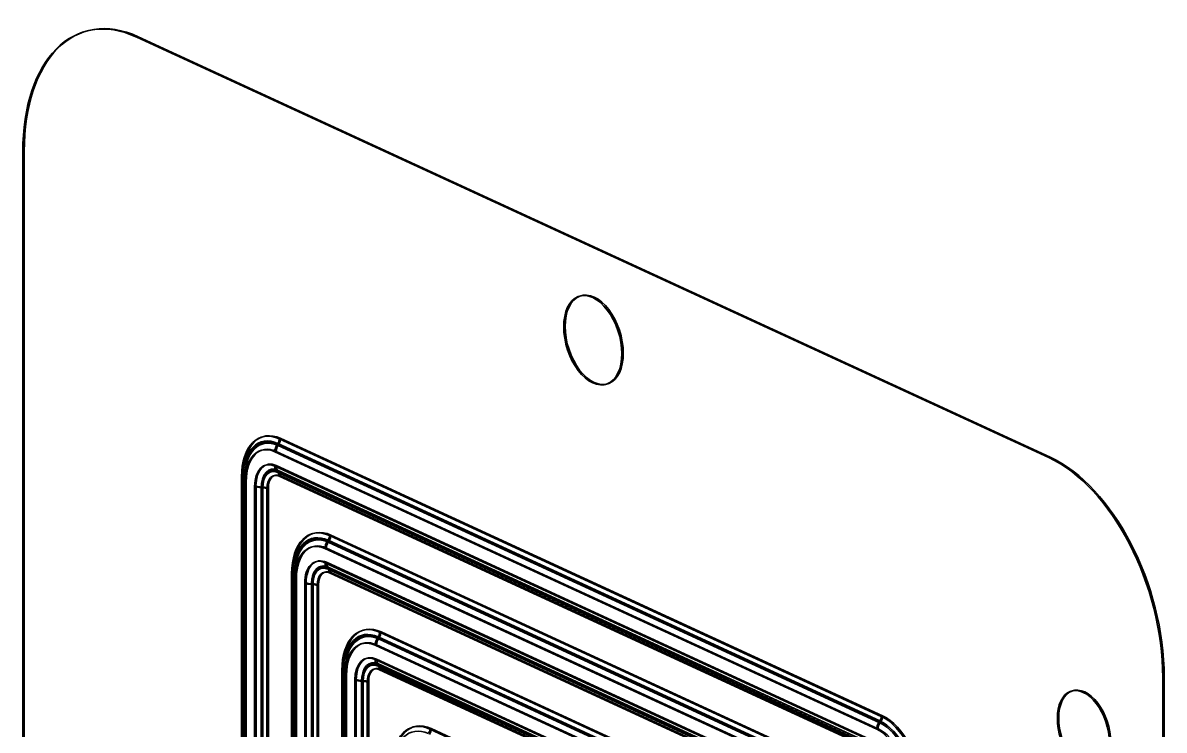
# Model space of a CAD drawing. Header units: millimetres. Extents: x -32 to 32, y -59 to 59.
# Drawn here: x -31.6 to 31.6, y 19.6 to 58.8 of the extents above; entities that cross this region are included whole.
import ezdxf

# ---------------------------------------------------------------- set-up
doc = ezdxf.new("R2010")
doc.units = ezdxf.units.MM
doc.layers.add('1', color=7, linetype='Continuous', true_color=0xffffff)

msp = doc.modelspace()

# ---------------------------------------------------------------- linework, layer by layer
at = {"layer": '1', "color": 254, "linetype": 'Continuous', "lineweight": 35}
for p, q in [((-28.171, 58.285), (-28.248, 58.261)), ((-25.326, 57.966), (-25.249, 57.99)), ((-25.326, 57.966), (25.171, 34.672)), ((-25.249, 57.99), (25.249, 34.696)), ((-31.639, 51.609), (-31.561, 51.633)), ((-31.639, -22.539), (-31.639, 51.609)), ((-31.561, -22.515), (-31.561, 51.633)), ((-0.745, 43.637), (-0.823, 43.614)), ((-0.078, 43.538), (0, 43.562)), ((-0.078, 38.812), (0, 38.835)), ((0.668, 38.736), (0.745, 38.76)), ((-17.516, 35.459), (-17.559, 35.394)), ((-17.559, 35.394), (15.769, 20.02)), ((-17.516, 35.459), (15.813, 20.085)), ((-17.461, 35.411), (-17.504, 35.345)), ((-17.461, 35.411), (15.868, 20.037)), ((-17.436, 35.713), (15.892, 20.339)), ((-17.359, 35.737), (15.97, 20.363)), ((-17.684, 34.995), (15.644, 19.621)), ((-17.607, 35.019), (15.722, 19.645)), ((-17.504, 35.345), (15.824, 19.971)), ((-19.376, 34.269), (-19.386, 34.225)), ((-19.278, 34.247), (-19.288, 34.203)), ((-17.684, 34.207), (15.644, 18.833)), ((-17.607, 34.231), (15.722, 18.857)), ((25.171, 34.672), (25.249, 34.696)), ((-19.53, 6.725), (-19.53, 33.604)), ((-19.454, 33.508), (-19.462, 33.478)), ((-19.454, 6.629), (-19.454, 33.508)), ((-19.453, 6.749), (-19.453, 33.628)), ((-19.452, 6.642), (-19.452, 33.521)), ((-19.354, 33.504), (-19.362, 33.474)), ((-19.354, 6.625), (-19.354, 33.504)), ((-19.352, 6.642), (-19.352, 33.521)), ((-17.559, 33.885), (15.769, 18.511)), ((-17.559, 33.885), (-17.516, 33.846)), ((-17.516, 33.846), (15.813, 18.472)), ((-17.504, 33.967), (15.824, 18.593)), ((-17.504, 33.967), (-17.461, 33.928)), ((-17.461, 33.928), (15.868, 18.554)), ((15.892, 18.267), (-17.436, 33.641)), ((15.97, 18.291), (-17.359, 33.665)), ((-19.465, 33.457), (-19.465, 6.578)), ((-19.462, 6.599), (-19.462, 33.478)), ((-19.365, 33.457), (-19.365, 6.578)), ((-19.362, 6.595), (-19.362, 33.474)), ((-19.341, 6.448), (-19.341, 33.327)), ((-19.264, 6.471), (-19.264, 33.35)), ((-18.805, 6.2), (-18.805, 33.079)), ((-18.727, 6.224), (-18.727, 33.103)), ((-18.434, 6.125), (-18.434, 33.004)), ((-18.434, 33.004), (-18.355, 33.001)), ((-18.424, 33.041), (-18.345, 33.038)), ((-18.424, 6.163), (-18.424, 33.041)), ((-18.355, 6.122), (-18.355, 33.001)), ((-18.345, 6.159), (-18.345, 33.038)), ((-18.119, 32.953), (-18.119, 6.074)), ((-18.042, 32.977), (-18.042, 6.098)), ((-14.659, 30.354), (13.115, 17.542)), ((-14.581, 30.377), (13.192, 17.566)), ((-14.782, 30.034), (-14.738, 30.1)), ((12.992, 17.223), (-14.782, 30.034)), ((13.035, 17.288), (-14.738, 30.1)), ((-14.727, 29.986), (-14.683, 30.051)), ((13.047, 17.174), (-14.727, 29.986)), ((13.09, 17.24), (-14.683, 30.051)), ((12.867, 16.824), (-14.907, 29.636)), ((12.944, 16.848), (-14.829, 29.66)), ((-16.599, 28.909), (-16.608, 28.865)), ((-16.501, 28.888), (-16.511, 28.844)), ((12.867, 16.036), (-14.907, 28.848)), ((12.944, 16.06), (-14.829, 28.872)), ((12.992, 15.714), (-14.782, 28.526)), ((-14.738, 28.487), (-14.782, 28.526)), ((13.035, 15.675), (-14.738, 28.487)), ((-14.683, 28.569), (-14.727, 28.608)), ((13.047, 15.796), (-14.727, 28.608)), ((13.09, 15.757), (-14.683, 28.569)), ((-16.753, 1.366), (-16.753, 28.245)), ((-16.687, 28.098), (-16.687, 1.219)), ((-16.684, 28.119), (-16.676, 28.148)), ((-16.684, 28.119), (-16.684, 1.24)), ((-16.676, 28.148), (-16.676, 1.27)), ((-16.675, 1.39), (-16.675, 28.268)), ((-16.674, 1.283), (-16.674, 28.162)), ((-16.587, 28.098), (-16.587, 1.219)), ((-16.585, 28.115), (-16.577, 28.145)), ((-16.585, 28.115), (-16.585, 1.236)), ((-16.577, 28.145), (-16.577, 1.266)), ((-16.574, 1.283), (-16.574, 28.162)), ((-16.564, 27.967), (-16.564, 1.088)), ((-16.486, 27.991), (-16.486, 1.112)), ((13.115, 15.47), (-14.659, 28.282)), ((13.192, 15.494), (-14.581, 28.305)), ((-16.027, 27.72), (-16.027, 0.841)), ((-15.95, 27.743), (-15.95, 0.865)), ((-15.657, 27.645), (-15.657, 0.766)), ((-15.578, 27.642), (-15.657, 27.645)), ((-15.647, 27.682), (-15.647, 0.803)), ((-15.567, 27.679), (-15.647, 27.682)), ((-15.578, 27.642), (-15.578, 0.763)), ((-15.567, 27.679), (-15.567, 0.8)), ((-15.342, 27.594), (-15.342, 0.715)), ((-15.264, 27.617), (-15.264, 0.739)), ((-11.961, 24.741), (-12.005, 24.675)), ((-12.005, 24.675), (10.214, 14.426)), ((-11.961, 24.741), (10.258, 14.491)), ((-11.906, 24.692), (-11.95, 24.626)), ((-11.906, 24.692), (10.313, 14.443)), ((-11.881, 24.994), (10.338, 14.745)), ((-11.804, 25.018), (10.415, 14.769)), ((-12.13, 24.276), (10.089, 14.027)), ((-12.052, 24.3), (10.167, 14.051)), ((-11.95, 24.626), (10.269, 14.377)), ((-13.821, 23.55), (-13.831, 23.506)), ((-13.724, 23.529), (-13.733, 23.485)), ((-12.13, 23.489), (10.089, 13.239)), ((-12.052, 23.512), (10.167, 13.263)), ((-13.976, -3.993), (-13.976, 22.885)), ((-13.899, 22.789), (-13.907, 22.759)), ((-13.907, -4.12), (-13.907, 22.759)), ((-13.899, -4.09), (-13.899, 22.789)), ((-13.898, -3.97), (-13.898, 22.909)), ((-13.897, -4.076), (-13.897, 22.802)), ((-13.799, 22.785), (-13.808, 22.755)), ((-13.808, -4.123), (-13.808, 22.755)), ((-13.799, -4.094), (-13.799, 22.785)), ((-13.797, -4.076), (-13.797, 22.802)), ((-12.005, 23.166), (-11.961, 23.127)), ((-12.005, 23.166), (10.214, 12.917)), ((-11.961, 23.127), (10.258, 12.878)), ((-11.95, 23.249), (10.269, 12.999)), ((-11.95, 23.249), (-11.906, 23.21)), ((-11.906, 23.21), (10.313, 12.96)), ((10.338, 12.673), (-11.881, 22.922)), ((10.415, 12.697), (-11.804, 22.946)), ((-13.91, 22.738), (-13.91, -4.141)), ((-13.81, 22.738), (-13.81, -4.141)), ((-13.787, -4.271), (-13.787, 22.608)), ((-13.709, -4.247), (-13.709, 22.632)), ((-13.25, -4.518), (-13.25, 22.36)), ((-13.172, -4.495), (-13.172, 22.384)), ((-12.88, -4.594), (-12.88, 22.285)), ((-12.88, 22.285), (-12.8, 22.282)), ((-12.869, 22.323), (-12.79, 22.32)), ((-12.869, -4.556), (-12.869, 22.323)), ((-12.8, -4.597), (-12.8, 22.282)), ((-12.79, -4.559), (-12.79, 22.32)), ((-12.564, 22.234), (-12.564, -4.644)), ((-12.487, 22.258), (-12.487, -4.621)), ((31.483, 22.492), (31.561, 22.515)), ((31.483, 22.492), (31.483, -51.657)), ((31.561, 22.515), (31.561, -51.633)), ((26.496, 21.759), (26.418, 21.735)), ((27.083, 21.668), (27.161, 21.692)), ((-9.104, 19.635), (7.56, 11.948)), ((-9.026, 19.659), (7.638, 11.972)), ((15.813, 20.085), (15.769, 20.02)), ((15.868, 20.037), (15.824, 19.971))]:
    msp.add_line(p, q, dxfattribs=at)
for centre, major_axis, ratio, start_param, end_param in [((-25.326, 48.698), (-2.922, 9.564), 0.585049, 5.80191, 7.372706), ((-25.249, 48.721), (-2.922, 9.564), 0.585049, 5.80191, 7.372706), ((-0.078, 41.175), (-0.745, 2.439), 0.585049, 5.80191, 8.943503), ((0, 41.199), (-0.745, 2.439), 0.585049, 5.80191, 8.943503), ((-0.078, 41.175), (-0.745, 2.439), 0.585049, 2.660317, 5.80191), ((0, 41.199), (-0.745, 2.439), 0.585049, 2.660317, 5.80191), ((-17.436, 32.638), (-0.969, 3.173), 0.585049, 5.80191, 7.372706), ((-17.359, 32.662), (-0.969, 3.173), 0.585049, 5.80191, 7.372706), ((-17.559, 32.6), (-0.881, 2.882), 0.585049, 5.80191, 7.372706), ((-17.516, 32.614), (-0.897, 2.936), 0.585049, 5.80191, 7.372706), ((-17.504, 32.617), (-0.86, 2.815), 0.585049, 5.80191, 7.372706), ((-17.461, 32.63), (-0.876, 2.869), 0.585049, 5.80191, 7.372706), ((-17.258, 35.126), (0.23, 0.499), 0.718873, 1.355909, 2.141307), ((-17.708, 35.63), (-0.147, -0.318), 0.718873, 1.355909, 2.141307), ((-17.708, 35.63), (-0.188, -0.409), 0.718873, 1.355909, 2.141307), ((-17.684, 32.562), (-0.767, 2.51), 0.585049, 5.80191, 7.372706), ((-17.607, 32.586), (-0.767, 2.51), 0.585049, 5.80191, 7.372706), ((-17.258, 35.126), (0.188, 0.409), 0.718873, 1.355909, 2.141307), ((-17.684, 32.562), (-0.519, 1.698), 0.585049, 5.80191, 7.372706), ((-17.607, 32.586), (-0.519, 1.698), 0.585049, 5.80191, 7.372706), ((-17.504, 32.617), (-0.426, 1.393), 0.585049, 5.80191, 7.372706), ((-17.461, 32.63), (-0.409, 1.339), 0.585049, 5.80191, 7.372706), ((-17.258, 34.338), (0.23, 0.499), 0.718873, 2.141307, 2.926705), ((-17.258, 34.338), (0.188, 0.409), 0.718873, 2.141307, 2.926705), ((25.171, 25.403), (-2.922, 9.564), 0.585049, 4.231114, 5.80191), ((25.249, 25.427), (-2.922, 9.564), 0.585049, 4.231114, 5.80191), ((-19.802, 33.521), (0.35, 0), 0.375419, 6.180911, 6.966309), ((-19.802, 33.521), (0.45, 0), 0.375419, 6.180911, 6.966309), ((-17.559, 32.6), (-0.405, 1.326), 0.585049, 5.80191, 7.372706), ((-17.516, 32.614), (-0.389, 1.272), 0.585049, 5.80191, 7.372706), ((-17.436, 32.638), (0.316, -1.035), 0.585049, 2.660317, 4.231114), ((-17.359, 32.662), (0.316, -1.035), 0.585049, 2.660317, 4.231114), ((-17.708, 33.558), (-0.147, -0.318), 0.718873, 2.141307, 2.926705), ((-17.708, 33.558), (-0.188, -0.409), 0.718873, 2.141307, 2.926705), ((-18.915, 33.457), (-0.55, 0), 0.375419, 6.180911, 6.966309), ((-18.915, 33.457), (-0.45, 0), 0.375419, 6.180911, 6.966309), ((-18.378, 33.209), (-0.55, 0), 0.375419, 0.683124, 1.468522), ((-18.378, 33.209), (-0.45, 0), 0.375419, 0.683124, 1.468522), ((-18.391, 32.87), (0.35, 0), 0.375419, 0.683124, 1.468522), ((-18.391, 32.87), (0.45, 0), 0.375419, 0.683124, 1.468522), ((-14.659, 27.279), (-0.969, 3.173), 0.585049, 5.80191, 7.372706), ((-14.738, 27.254), (0.897, -2.936), 0.585049, 2.660317, 4.231114), ((-14.581, 27.302), (-0.969, 3.173), 0.585049, 5.80191, 7.372706), ((-14.727, 27.258), (0.86, -2.815), 0.585049, 2.660317, 4.231114), ((-14.93, 30.271), (-0.147, -0.318), 0.718873, 1.355909, 2.141307), ((-14.93, 30.271), (-0.188, -0.409), 0.718873, 1.355909, 2.141307), ((-14.782, 27.241), (0.881, -2.882), 0.585049, 2.660317, 4.231114), ((-14.683, 27.271), (0.876, -2.869), 0.585049, 2.660317, 4.231114), ((-14.907, 27.203), (0.767, -2.51), 0.585049, 2.660317, 4.231114), ((-14.829, 27.227), (0.767, -2.51), 0.585049, 2.660317, 4.231114), ((-14.48, 29.766), (0.23, 0.499), 0.718873, 1.355909, 2.141307), ((-14.48, 29.766), (0.188, 0.409), 0.718873, 1.355909, 2.141307), ((-14.829, 27.227), (0.519, -1.698), 0.585049, 2.660317, 4.231114), ((-14.907, 27.203), (0.519, -1.698), 0.585049, 2.660317, 4.231114), ((-14.782, 27.241), (0.405, -1.326), 0.585049, 2.660317, 4.231114), ((-14.727, 27.258), (0.426, -1.393), 0.585049, 2.660317, 4.231114), ((-14.738, 27.254), (0.389, -1.272), 0.585049, 2.660317, 4.231114), ((-14.683, 27.271), (0.409, -1.339), 0.585049, 2.660317, 4.231114), ((-14.48, 28.978), (0.23, 0.499), 0.718873, 2.141307, 2.926705), ((-14.48, 28.978), (0.188, 0.409), 0.718873, 2.141307, 2.926705), ((-14.93, 28.199), (-0.147, -0.318), 0.718873, 2.141307, 2.926705), ((-14.93, 28.199), (-0.188, -0.409), 0.718873, 2.141307, 2.926705), ((-17.024, 28.162), (0.35, 0), 0.375419, 6.180911, 6.966309), ((-16.137, 28.098), (-0.55, 0), 0.375419, 6.180911, 6.966309), ((-17.024, 28.162), (0.45, 0), 0.375419, 6.180911, 6.966309), ((-16.137, 28.098), (-0.45, 0), 0.375419, 6.180911, 6.966309), ((-14.659, 27.279), (0.316, -1.035), 0.585049, 2.660317, 4.231114), ((-14.581, 27.302), (0.316, -1.035), 0.585049, 2.660317, 4.231114), ((-15.601, 27.85), (-0.55, 0), 0.375419, 0.683124, 1.468522), ((-15.601, 27.85), (-0.45, 0), 0.375419, 0.683124, 1.468522), ((-15.613, 27.511), (0.35, 0), 0.375419, 0.683124, 1.468522), ((-15.613, 27.511), (0.45, 0), 0.375419, 0.683124, 1.468522), ((-11.881, 21.919), (-0.969, 3.173), 0.585049, 5.80191, 7.372706), ((-12.005, 21.882), (-0.881, 2.882), 0.585049, 5.80191, 7.372706), ((-11.961, 21.895), (-0.897, 2.936), 0.585049, 5.80191, 7.372706), ((-11.804, 21.943), (-0.969, 3.173), 0.585049, 5.80191, 7.372706), ((-11.95, 21.898), (-0.86, 2.815), 0.585049, 5.80191, 7.372706), ((-11.906, 21.912), (-0.876, 2.869), 0.585049, 5.80191, 7.372706), ((-12.13, 21.844), (-0.767, 2.51), 0.585049, 5.80191, 7.372706), ((-12.052, 21.867), (-0.767, 2.51), 0.585049, 5.80191, 7.372706), ((-11.703, 24.407), (0.23, 0.499), 0.718873, 1.355909, 2.141307), ((-12.153, 24.912), (-0.147, -0.318), 0.718873, 1.355909, 2.141307), ((-12.153, 24.912), (-0.188, -0.409), 0.718873, 1.355909, 2.141307), ((-11.703, 24.407), (0.188, 0.409), 0.718873, 1.355909, 2.141307), ((-12.13, 21.844), (-0.519, 1.698), 0.585049, 5.80191, 7.372706), ((-12.052, 21.867), (-0.519, 1.698), 0.585049, 5.80191, 7.372706), ((-12.005, 21.882), (-0.405, 1.326), 0.585049, 5.80191, 7.372706), ((-11.95, 21.898), (-0.426, 1.393), 0.585049, 5.80191, 7.372706), ((-11.906, 21.912), (-0.409, 1.339), 0.585049, 5.80191, 7.372706), ((-11.703, 23.619), (0.23, 0.499), 0.718873, 2.141307, 2.926705), ((-11.703, 23.619), (0.188, 0.409), 0.718873, 2.141307, 2.926705), ((-14.247, 22.802), (0.35, 0), 0.375419, 6.180911, 6.966309), ((-13.36, 22.738), (-0.55, 0), 0.375419, 6.180911, 6.966309), ((-14.247, 22.802), (0.45, 0), 0.375419, 6.180911, 6.966309), ((-13.36, 22.738), (-0.45, 0), 0.375419, 6.180911, 6.966309), ((-11.961, 21.895), (-0.389, 1.272), 0.585049, 5.80191, 7.372706), ((-11.881, 21.919), (0.316, -1.035), 0.585049, 2.660317, 4.231114), ((-11.804, 21.943), (0.316, -1.035), 0.585049, 2.660317, 4.231114), ((-12.153, 22.839), (-0.147, -0.318), 0.718873, 2.141307, 2.926705), ((-12.153, 22.839), (-0.188, -0.409), 0.718873, 2.141307, 2.926705), ((-12.823, 22.491), (-0.55, 0), 0.375419, 0.683124, 1.468522), ((-12.823, 22.491), (-0.45, 0), 0.375419, 0.683124, 1.468522), ((-12.836, 22.152), (0.35, 0), 0.375419, 0.683124, 1.468522), ((-12.836, 22.152), (0.45, 0), 0.375419, 0.683124, 1.468522), ((27.083, 19.559), (-0.665, 2.177), 0.585049, 5.80191, 8.943503), ((27.161, 19.582), (-0.665, 2.177), 0.585049, 5.80191, 8.943503), ((27.083, 19.559), (-0.665, 2.177), 0.585049, 2.660317, 5.80191), ((27.161, 19.582), (-0.665, 2.177), 0.585049, 2.660317, 5.80191), ((15.621, 20.256), (-0.147, -0.318), 0.718873, 1.355909, 2.141307), ((15.621, 20.256), (-0.188, -0.409), 0.718873, 1.355909, 2.141307), ((15.892, 17.264), (-0.969, 3.173), 0.585049, 4.231114, 5.80191), ((15.97, 17.288), (-0.969, 3.173), 0.585049, 4.231114, 5.80191), ((-9.104, 16.56), (-0.969, 3.173), 0.585049, 5.80191, 7.372706), ((-9.184, 16.536), (0.897, -2.936), 0.585049, 2.660317, 4.231114), ((-9.026, 16.584), (-0.969, 3.173), 0.585049, 5.80191, 7.372706), ((-9.375, 19.552), (-0.147, -0.318), 0.718873, 1.355909, 2.141307), ((-9.375, 19.552), (-0.188, -0.409), 0.718873, 1.355909, 2.141307), ((16.071, 19.751), (0.23, 0.499), 0.718873, 1.355909, 2.141307), ((15.644, 17.188), (-0.767, 2.51), 0.585049, 4.231114, 5.80191), ((16.071, 19.751), (0.188, 0.409), 0.718873, 1.355909, 2.141307), ((15.722, 17.212), (-0.767, 2.51), 0.585049, 4.231114, 5.80191), ((15.769, 17.226), (-0.881, 2.882), 0.585049, 4.231114, 5.80191), ((15.813, 17.24), (-0.897, 2.936), 0.585049, 4.231114, 5.80191), ((15.824, 17.243), (-0.86, 2.815), 0.585049, 4.231114, 5.80191), ((15.868, 17.256), (-0.876, 2.869), 0.585049, 4.231114, 5.80191)]:
    msp.add_ellipse(centre, major_axis=major_axis, ratio=ratio, start_param=start_param, end_param=end_param, dxfattribs=at)
for points, knots in [([(-19.391, 34.2), (-19.396, 34.178), (-19.414, 34.086), (-19.439, 33.92), (-19.459, 33.704), (-19.464, 33.548), (-19.465, 33.466), (-19.465, 33.457)], [0, 0, 0, 0, 0.094241, 0.389157, 0.684006, 0.963273, 1, 1, 1, 1]), ([(-19.302, 34.138), (-19.309, 34.099), (-19.328, 33.99), (-19.351, 33.808), (-19.363, 33.619), (-19.365, 33.501), (-19.365, 33.457)], [0, 0, 0, 0, 0.182025, 0.497708, 0.813047, 1, 1, 1, 1]), ([(-19.352, 33.521), (-19.352, 33.557), (-19.35, 33.66), (-19.342, 33.828), (-19.321, 34.018), (-19.296, 34.168), (-19.277, 34.253), (-19.271, 34.281)], [0, 0, 0, 0, 0.130582, 0.380787, 0.63021, 0.878774, 1, 1, 1, 1]), ([(-19.452, 33.521), (-19.452, 33.558), (-19.45, 33.664), (-19.443, 33.8), (-19.434, 33.899), (-19.431, 33.93)], [0, 0, 0, 0, 0.260193, 0.758027, 1, 1, 1, 1]), ([(-16.618, 28.82), (-16.621, 28.805), (-16.638, 28.72), (-16.662, 28.561), (-16.682, 28.344), (-16.687, 28.189), (-16.687, 28.107), (-16.687, 28.098)], [0, 0, 0, 0, 0.067597, 0.371188, 0.674711, 0.962193, 1, 1, 1, 1]), ([(-16.674, 28.162), (-16.674, 28.198), (-16.673, 28.304), (-16.664, 28.476), (-16.643, 28.672), (-16.619, 28.815), (-16.602, 28.894), (-16.598, 28.913)], [0, 0, 0, 0, 0.136461, 0.397555, 0.65804, 0.917851, 1, 1, 1, 1]), ([(-16.528, 28.759), (-16.534, 28.726), (-16.552, 28.624), (-16.574, 28.449), (-16.585, 28.26), (-16.587, 28.142), (-16.587, 28.098)], [0, 0, 0, 0, 0.15593, 0.481684, 0.807083, 1, 1, 1, 1]), ([(-16.574, 28.162), (-16.574, 28.198), (-16.573, 28.301), (-16.564, 28.468), (-16.544, 28.659), (-16.52, 28.797), (-16.505, 28.871), (-16.501, 28.888)], [0, 0, 0, 0, 0.137179, 0.400025, 0.66205, 0.923171, 1, 1, 1, 1]), ([(-13.836, 23.481), (-13.841, 23.459), (-13.859, 23.367), (-13.885, 23.202), (-13.904, 22.985), (-13.91, 22.829), (-13.91, 22.748), (-13.91, 22.738)], [0, 0, 0, 0, 0.094241, 0.389157, 0.684006, 0.963273, 1, 1, 1, 1]), ([(-13.747, 23.419), (-13.755, 23.38), (-13.774, 23.272), (-13.796, 23.089), (-13.808, 22.9), (-13.81, 22.782), (-13.81, 22.738)], [0, 0, 0, 0, 0.182025, 0.497708, 0.813047, 1, 1, 1, 1]), ([(-13.797, 22.802), (-13.797, 22.838), (-13.796, 22.942), (-13.787, 23.109), (-13.766, 23.299), (-13.741, 23.449), (-13.723, 23.534), (-13.716, 23.562)], [0, 0, 0, 0, 0.130582, 0.380787, 0.63021, 0.878774, 1, 1, 1, 1]), ([(-13.897, 22.802), (-13.897, 22.839), (-13.896, 22.945), (-13.888, 23.082), (-13.879, 23.18), (-13.876, 23.212)], [0, 0, 0, 0, 0.260193, 0.758027, 1, 1, 1, 1])]:
    msp.add_open_spline(points, degree=3, knots=knots, dxfattribs=at)

doc.saveas('drawing.dxf')
